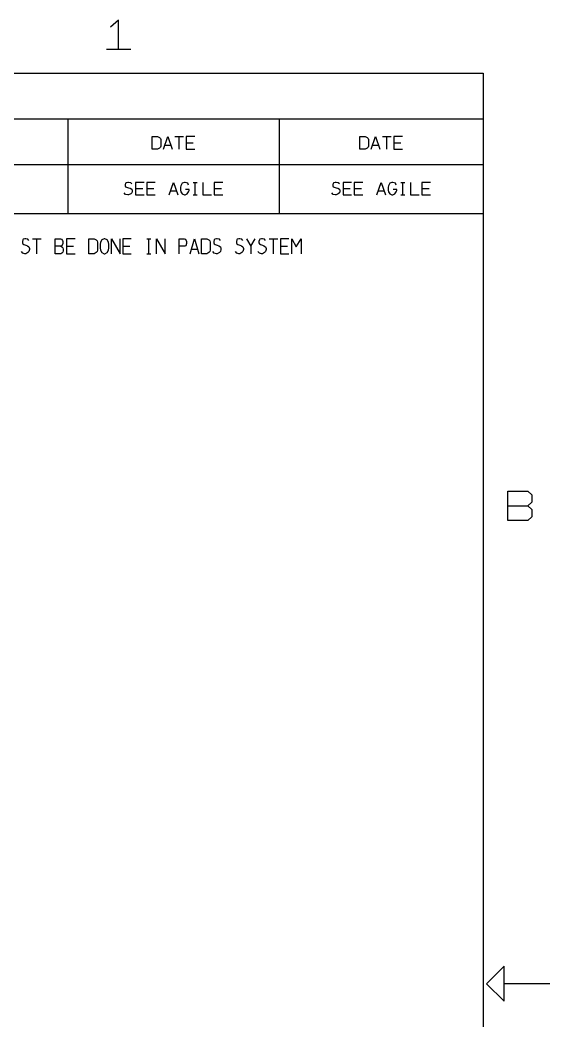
# Model space of a CAD drawing. Header units: millimetres. Extents: x 0 to 1189, y 35 to 806.
# Drawn here: x 981.5 to 1188.6, y 406 to 797.5 of the extents above; entities that cross this region are included whole.
import ezdxf

# ---------------------------------------------------------------- set-up
doc = ezdxf.new("R2010")
doc.units = ezdxf.units.MM
doc.layers.add('Pen 1', color=7, linetype='Continuous')

msp = doc.modelspace()

# ---------------------------------------------------------------- linework, layer by layer
at = {"layer": 'Pen 1', "color": 7, "lineweight": 30}
for p, q in [((1015.33, 786), (1024.75, 786)), ((777.4, 758.85), (1162.45, 758.85)), ((1000.17, 758.85), (1000.17, 721.7)), ((1082.7, 758.85), (1082.7, 721.7)), ((1042, 751.85), (1045.35, 751.85)), ((1043.68, 746.92), (1043.68, 751.85)), ((1123.12, 751.85), (1126.5, 751.85)), ((1124.8, 746.92), (1124.8, 751.85)), ((1038.07, 748.47), (1040.45, 748.47)), ((1046.4, 749.42), (1049.22, 749.42)), ((1119.22, 748.47), (1121.6, 748.47)), ((1127.53, 749.42), (1130.35, 749.42)), ((777.4, 740.97), (1162.45, 740.97)), ((1049.2, 733.95), (1050.78, 733.95)), ((1050, 729.05), (1050, 733.95)), ((1130.35, 733.95), (1131.9, 733.95)), ((1131.15, 729.05), (1131.15, 733.95)), ((1026.6, 731.55), (1029.43, 731.55)), ((1031, 731.55), (1033.82, 731.55)), ((1040.28, 730.58), (1042.65, 730.58)), ((1049.2, 729.05), (1050.78, 729.05)), ((1057.4, 731.55), (1060.22, 731.55)), ((1107.72, 731.55), (1110.55, 731.55)), ((1112.12, 731.55), (1114.95, 731.55)), ((1121.43, 730.58), (1123.8, 730.58)), ((1130.35, 729.05), (1131.9, 729.05)), ((1138.53, 731.55), (1141.35, 731.55)), ((986.42, 711.92), (989.8, 711.92)), ((988.12, 706.05), (988.12, 711.92)), ((999.62, 709.03), (1002.45, 709.03)), ((1021.65, 709.03), (1024.47, 709.03)), ((1031.05, 711.92), (1032.62, 711.92)), ((1031.85, 706.05), (1031.85, 711.92)), ((1071.72, 709.03), (1073.4, 711.92)), ((1078.85, 711.92), (1082.2, 711.92)), ((1080.53, 706.05), (1080.53, 711.92)), ((1083.25, 709.03), (1086.07, 709.03)), ((1031.05, 706.05), (1032.62, 706.05)), ((1048.55, 707.88), (1050.9, 707.88)), ((1172.1, 607.45), (1179.95, 607.45)), ((1188.57, 420.55), (1170.7, 420.55))]:
    msp.add_line(p, q, dxfattribs=at)
for points in [[(1020.03, 786), (1020.03, 797.45), (1016.88, 794.6)], [(26.55, 776.72), (1162.45, 776.72), (1162.45, 61.62), (26.55, 61.62), (26.55, 776.72)], [(777.4, 776.72), (1162.45, 776.72), (1162.45, 721.7), (777.4, 721.7), (777.4, 776.72)], [(1033.2, 746.92), (1033.2, 751.85), (1035.25, 751.85), (1036.03, 751.45), (1036.35, 751.08), (1036.55, 750.7), (1036.55, 748.08), (1036.35, 747.7), (1036.03, 747.33), (1035.25, 746.92), (1033.2, 746.92)], [(1037.6, 746.92), (1039.28, 751.85), (1040.95, 746.92)], [(1049.75, 751.85), (1046.4, 751.85), (1046.4, 746.92), (1049.75, 746.92)], [(1114.32, 746.92), (1114.32, 751.85), (1116.4, 751.85), (1117.15, 751.45), (1117.5, 751.08), (1117.7, 750.7), (1117.7, 748.08), (1117.5, 747.7), (1117.15, 747.33), (1116.4, 746.92), (1114.32, 746.92)], [(1118.72, 746.92), (1120.4, 751.85), (1122.1, 746.92)], [(1130.9, 751.85), (1127.53, 751.85), (1127.53, 746.92), (1130.9, 746.92)], [(1025.18, 733.38), (1024.75, 733.78), (1023.95, 733.95), (1023.58, 733.95), (1022.95, 733.78), (1022.75, 733.58), (1022.58, 733), (1022.58, 732.62), (1022.75, 732.25), (1023.17, 732.05), (1023.95, 731.85), (1024.55, 731.67), (1025.18, 731.35), (1025.35, 730.78), (1025.35, 730.4), (1025.18, 729.83), (1024.75, 729.45), (1023.95, 729.05), (1023.58, 729.05), (1022.75, 729.25), (1022.2, 729.83)], [(1029.95, 733.95), (1026.6, 733.95), (1026.6, 729.05), (1029.95, 729.05)], [(1034.35, 733.95), (1031, 733.95), (1031, 729.05), (1034.35, 729.05)], [(1039.8, 729.05), (1041.47, 733.95), (1043.15, 729.05)], [(1047.4, 732.83), (1047.05, 733.58), (1046.03, 733.95), (1045.72, 733.95), (1044.88, 733.58), (1044.3, 732.62), (1044.2, 732.05), (1044.2, 730.97), (1044.3, 730.2), (1044.88, 729.45), (1045.72, 729.05), (1046.03, 729.05), (1046.88, 729.45), (1047.4, 730.2), (1047.55, 730.78), (1047.55, 731.15), (1046.22, 731.15)], [(1053, 733.95), (1053, 729.05), (1056.35, 729.05)], [(1060.75, 733.95), (1057.4, 733.95), (1057.4, 729.05), (1060.75, 729.05)], [(1106.3, 733.38), (1105.88, 733.78), (1105.07, 733.95), (1104.7, 733.95), (1104.1, 733.78), (1103.9, 733.58), (1103.7, 733), (1103.7, 732.62), (1103.9, 732.25), (1104.32, 732.05), (1105.07, 731.85), (1105.7, 731.67), (1106.3, 731.35), (1106.5, 730.78), (1106.5, 730.4), (1106.3, 729.83), (1105.88, 729.45), (1105.07, 729.05), (1104.7, 729.05), (1103.9, 729.25), (1103.32, 729.83)], [(1111.07, 733.95), (1107.72, 733.95), (1107.72, 729.05), (1111.07, 729.05)], [(1115.5, 733.95), (1112.12, 733.95), (1112.12, 729.05), (1115.5, 729.05)], [(1120.93, 729.05), (1122.6, 733.95), (1124.3, 729.05)], [(1128.53, 732.83), (1128.2, 733.58), (1127.15, 733.95), (1126.85, 733.95), (1126.03, 733.58), (1125.45, 732.62), (1125.32, 732.05), (1125.32, 730.97), (1125.45, 730.2), (1126.03, 729.45), (1126.85, 729.05), (1127.15, 729.05), (1128, 729.45), (1128.53, 730.2), (1128.7, 730.78), (1128.7, 731.15), (1127.35, 731.15)], [(1134.12, 733.95), (1134.12, 729.05), (1137.5, 729.05)], [(1141.9, 733.95), (1138.53, 733.95), (1138.53, 729.05), (1141.9, 729.05)], [(985, 711.25), (984.6, 711.7), (983.8, 711.92), (983.4, 711.92), (982.8, 711.7), (982.6, 711.47), (982.42, 710.78), (982.42, 710.33), (982.6, 709.88), (983.03, 709.65), (983.8, 709.4), (984.4, 709.17), (985, 708.8), (985.2, 708.1), (985.2, 707.65), (985, 706.97), (984.6, 706.5), (983.8, 706.05), (983.4, 706.05), (982.6, 706.28), (982.03, 706.97)], [(995.22, 706.05), (995.22, 711.92), (997.3, 711.92), (997.65, 711.7), (998.05, 711.25), (998.22, 710.78), (998.22, 710.1), (997.83, 709.17), (997.45, 709.03), (995.22, 709.03)], [(997.45, 709.03), (997.83, 708.8), (998.22, 708.35), (998.4, 707.88), (998.4, 707.2), (998.22, 706.72), (997.83, 706.28), (997.45, 706.05), (995.22, 706.05)], [(1003, 711.92), (999.62, 711.92), (999.62, 706.05), (1003, 706.05)], [(1008.42, 706.05), (1008.42, 711.92), (1010.5, 711.92), (1011.28, 711.47), (1011.6, 711.03), (1011.8, 710.55), (1011.8, 707.42), (1011.6, 706.97), (1011.28, 706.5), (1010.5, 706.05), (1008.42, 706.05)], [(1014.67, 711.92), (1014.38, 711.92), (1013.53, 711.47), (1012.95, 710.55), (1012.83, 709.65), (1012.83, 708.35), (1012.95, 707.42), (1013.53, 706.5), (1014.38, 706.05), (1014.67, 706.05), (1015.5, 706.5), (1016.05, 707.42), (1016.2, 708.35), (1016.2, 709.65), (1016.05, 710.55), (1015.5, 711.47), (1014.67, 711.92)], [(1017.22, 706.05), (1017.22, 711.92), (1020.6, 706.05), (1020.6, 711.92)], [(1025, 711.92), (1021.65, 711.92), (1021.65, 706.05), (1025, 706.05)], [(1034.85, 706.05), (1034.85, 711.92), (1038.2, 706.05), (1038.2, 711.92)], [(1043.65, 706.05), (1043.65, 711.92), (1045.7, 711.92), (1046.05, 711.7), (1046.47, 711.25), (1046.62, 710.78), (1046.62, 710.1), (1046.25, 709.17), (1045.85, 709.03), (1043.65, 709.03)], [(1048.05, 706.05), (1049.72, 711.92), (1051.4, 706.05)], [(1052.45, 706.05), (1052.45, 711.92), (1054.5, 711.92), (1055.28, 711.47), (1055.62, 711.03), (1055.8, 710.55), (1055.8, 707.42), (1055.62, 706.97), (1055.28, 706.5), (1054.5, 706.05), (1052.45, 706.05)], [(1059.82, 711.25), (1059.4, 711.7), (1058.6, 711.92), (1058.22, 711.92), (1057.6, 711.7), (1057.43, 711.47), (1057.22, 710.78), (1057.22, 710.33), (1057.43, 709.88), (1057.82, 709.65), (1058.6, 709.4), (1059.2, 709.17), (1059.82, 708.8), (1060.03, 708.1), (1060.03, 707.65), (1059.82, 706.97), (1059.4, 706.5), (1058.6, 706.05), (1058.22, 706.05), (1057.43, 706.28), (1056.85, 706.97)], [(1068.62, 711.25), (1068.2, 711.7), (1067.4, 711.92), (1067.03, 711.92), (1066.4, 711.7), (1066.22, 711.47), (1066.03, 710.78), (1066.03, 710.33), (1066.22, 709.88), (1066.65, 709.65), (1067.4, 709.4), (1068.03, 709.17), (1068.62, 708.8), (1068.82, 708.1), (1068.82, 707.65), (1068.62, 706.97), (1068.2, 706.5), (1067.4, 706.05), (1067.03, 706.05), (1066.22, 706.28), (1065.65, 706.97)], [(1070.05, 711.92), (1071.72, 709.03), (1071.72, 706.05)], [(1077.43, 711.25), (1077, 711.7), (1076.2, 711.92), (1075.82, 711.92), (1075.2, 711.7), (1075.03, 711.47), (1074.82, 710.78), (1074.82, 710.33), (1075.03, 709.88), (1075.45, 709.65), (1076.2, 709.4), (1076.82, 709.17), (1077.43, 708.8), (1077.62, 708.1), (1077.62, 707.65), (1077.43, 706.97), (1077, 706.5), (1076.2, 706.05), (1075.82, 706.05), (1075.03, 706.28), (1074.45, 706.97)], [(1086.6, 711.92), (1083.25, 711.92), (1083.25, 706.05), (1086.6, 706.05)], [(1087.65, 706.05), (1087.65, 711.92), (1089.47, 708.8), (1091.35, 711.92), (1091.35, 706.05)], [(1172.1, 601.72), (1172.1, 613.17), (1179.95, 613.17), (1181.5, 611.75), (1181.5, 608.88), (1179.95, 607.45), (1181.5, 606.03), (1181.5, 603.15), (1179.95, 601.72), (1172.1, 601.72)], [(1163.82, 420.55), (1170.7, 413.67), (1170.7, 427.42), (1163.82, 420.55)]]:
    msp.add_lwpolyline(points, dxfattribs=at)

doc.saveas('drawing.dxf')
